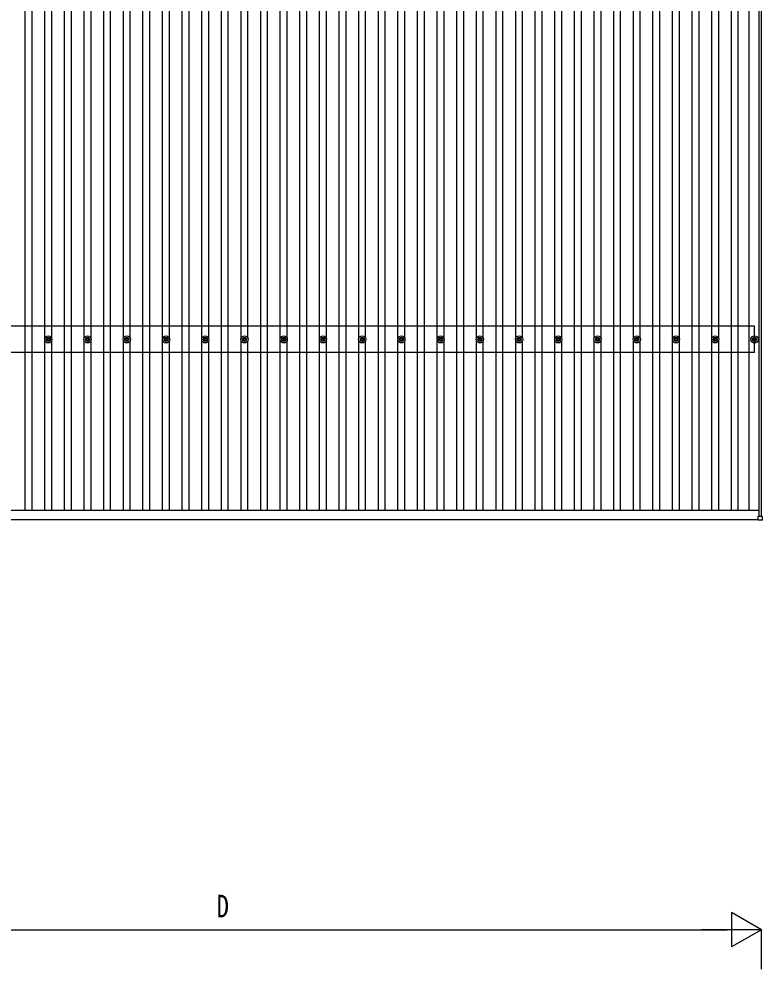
# Model space of a CAD drawing. Units: millimetres, scale not verified. Extents: x -14718 to 14718, y -10395 to 10395.
# Drawn here: x -10329 to -6541, y 466 to 5308 of the extents above; entities that cross this region are included whole.
import ezdxf
from ezdxf.enums import TextEntityAlignment as Align

# ---------------------------------------------------------------- set-up
doc = ezdxf.new("R2010")
doc.units = ezdxf.units.MM
doc.header["$LTSCALE"] = 40
for name, color, linetype in [('0-5_YKK_13', 4, 'Continuous'), ('0-6_YKK_A1', 4, 'Continuous'), ('0-7_YKK_D', 6, 'Continuous')]:
    doc.layers.add(name, color=color, linetype=linetype)
doc.styles.add('ＭＳ ゴシック', font='')
doc.styles.get('ＭＳ ゴシック').set_extended_font_data('MS Gothic')

msp = doc.modelspace()

# ---------------------------------------------------------------- linework, layer by layer
at = {"layer": '0-5_YKK_13'}
for p, q in [((-10180.68, 3685.32), (-10180.68, 3680.9)), ((-10177.18, 3685.32), (-10177.18, 3680.9)), ((-9980.68, 3685.32), (-9980.68, 3680.9)), ((-9977.18, 3685.32), (-9977.18, 3680.9)), ((-9780.68, 3685.32), (-9780.68, 3680.9)), ((-9777.18, 3685.32), (-9777.18, 3680.9)), ((-9580.68, 3685.32), (-9580.68, 3680.9)), ((-9577.18, 3685.32), (-9577.18, 3680.9)), ((-9380.68, 3685.32), (-9380.68, 3680.9)), ((-9377.18, 3685.32), (-9377.18, 3680.9)), ((-9180.68, 3685.32), (-9180.68, 3680.9)), ((-9177.18, 3685.32), (-9177.18, 3680.9)), ((-8980.68, 3685.32), (-8980.68, 3680.9)), ((-8977.18, 3685.32), (-8977.18, 3680.9)), ((-8780.68, 3685.32), (-8780.68, 3680.9)), ((-8777.18, 3685.32), (-8777.18, 3680.9)), ((-8580.68, 3685.32), (-8580.68, 3680.9)), ((-8577.18, 3685.32), (-8577.18, 3680.9)), ((-8380.68, 3685.32), (-8380.68, 3680.9)), ((-8377.18, 3685.32), (-8377.18, 3680.9)), ((-8180.68, 3685.32), (-8180.68, 3680.9)), ((-8177.18, 3685.32), (-8177.18, 3680.9)), ((-7980.68, 3685.32), (-7980.68, 3680.9)), ((-7977.18, 3685.32), (-7977.18, 3680.9)), ((-7780.68, 3685.32), (-7780.68, 3680.9)), ((-7777.18, 3685.32), (-7777.18, 3680.9)), ((-7580.68, 3685.32), (-7580.68, 3680.9)), ((-7577.18, 3685.32), (-7577.18, 3680.9)), ((-7380.68, 3685.32), (-7380.68, 3680.9)), ((-7377.18, 3685.32), (-7377.18, 3680.9)), ((-7180.68, 3685.32), (-7180.68, 3680.9)), ((-7177.18, 3685.32), (-7177.18, 3680.9)), ((-6980.68, 3685.32), (-6980.68, 3680.9)), ((-6977.18, 3685.32), (-6977.18, 3680.9)), ((-6780.68, 3685.32), (-6780.68, 3680.9)), ((-6777.18, 3685.32), (-6777.18, 3680.9)), ((-6580.68, 3685.32), (-6580.68, 3680.9)), ((-6577.18, 3685.32), (-6577.18, 3680.9)), ((-10188.93, 3677.07), (-10184.51, 3677.07)), ((-10188.93, 3673.57), (-10184.51, 3673.57)), ((-10180.68, 3669.74), (-10180.68, 3665.32)), ((-10177.18, 3669.74), (-10177.18, 3665.32)), ((-10173.35, 3677.07), (-10168.93, 3677.07)), ((-10173.35, 3673.57), (-10168.93, 3673.57)), ((-9988.93, 3677.07), (-9984.51, 3677.07)), ((-9988.93, 3673.57), (-9984.51, 3673.57)), ((-9980.68, 3669.74), (-9980.68, 3665.32)), ((-9977.18, 3669.74), (-9977.18, 3665.32)), ((-9973.35, 3677.07), (-9968.93, 3677.07)), ((-9973.35, 3673.57), (-9968.93, 3673.57)), ((-9788.93, 3677.07), (-9784.51, 3677.07)), ((-9788.93, 3673.57), (-9784.51, 3673.57)), ((-9780.68, 3669.74), (-9780.68, 3665.32)), ((-9777.18, 3669.74), (-9777.18, 3665.32)), ((-9773.35, 3677.07), (-9768.93, 3677.07)), ((-9773.35, 3673.57), (-9768.93, 3673.57)), ((-9588.93, 3677.07), (-9584.51, 3677.07)), ((-9588.93, 3673.57), (-9584.51, 3673.57)), ((-9580.68, 3669.74), (-9580.68, 3665.32)), ((-9577.18, 3669.74), (-9577.18, 3665.32)), ((-9573.35, 3677.07), (-9568.93, 3677.07)), ((-9573.35, 3673.57), (-9568.93, 3673.57)), ((-9388.93, 3677.07), (-9384.51, 3677.07)), ((-9388.93, 3673.57), (-9384.51, 3673.57)), ((-9380.68, 3669.74), (-9380.68, 3665.32)), ((-9377.18, 3669.74), (-9377.18, 3665.32)), ((-9373.35, 3677.07), (-9368.93, 3677.07)), ((-9373.35, 3673.57), (-9368.93, 3673.57)), ((-9188.93, 3677.07), (-9184.51, 3677.07)), ((-9188.93, 3673.57), (-9184.51, 3673.57)), ((-9180.68, 3669.74), (-9180.68, 3665.32)), ((-9177.18, 3669.74), (-9177.18, 3665.32)), ((-9173.35, 3677.07), (-9168.93, 3677.07)), ((-9173.35, 3673.57), (-9168.93, 3673.57)), ((-8988.93, 3677.07), (-8984.51, 3677.07)), ((-8988.93, 3673.57), (-8984.51, 3673.57)), ((-8980.68, 3669.74), (-8980.68, 3665.32)), ((-8977.18, 3669.74), (-8977.18, 3665.32)), ((-8973.35, 3677.07), (-8968.93, 3677.07)), ((-8973.35, 3673.57), (-8968.93, 3673.57)), ((-8788.93, 3677.07), (-8784.51, 3677.07)), ((-8788.93, 3673.57), (-8784.51, 3673.57)), ((-8780.68, 3669.74), (-8780.68, 3665.32)), ((-8777.18, 3669.74), (-8777.18, 3665.32)), ((-8773.35, 3677.07), (-8768.93, 3677.07)), ((-8773.35, 3673.57), (-8768.93, 3673.57)), ((-8588.93, 3677.07), (-8584.51, 3677.07)), ((-8588.93, 3673.57), (-8584.51, 3673.57)), ((-8580.68, 3669.74), (-8580.68, 3665.32)), ((-8577.18, 3669.74), (-8577.18, 3665.32)), ((-8573.35, 3677.07), (-8568.93, 3677.07)), ((-8573.35, 3673.57), (-8568.93, 3673.57)), ((-8388.93, 3677.07), (-8384.51, 3677.07)), ((-8388.93, 3673.57), (-8384.51, 3673.57)), ((-8380.68, 3669.74), (-8380.68, 3665.32)), ((-8377.18, 3669.74), (-8377.18, 3665.32)), ((-8373.35, 3677.07), (-8368.93, 3677.07)), ((-8373.35, 3673.57), (-8368.93, 3673.57)), ((-8188.93, 3677.07), (-8184.51, 3677.07)), ((-8188.93, 3673.57), (-8184.51, 3673.57)), ((-8180.68, 3669.74), (-8180.68, 3665.32)), ((-8177.18, 3669.74), (-8177.18, 3665.32)), ((-8173.35, 3677.07), (-8168.93, 3677.07)), ((-8173.35, 3673.57), (-8168.93, 3673.57)), ((-7988.93, 3677.07), (-7984.51, 3677.07)), ((-7988.93, 3673.57), (-7984.51, 3673.57)), ((-7980.68, 3669.74), (-7980.68, 3665.32)), ((-7977.18, 3669.74), (-7977.18, 3665.32)), ((-7973.35, 3677.07), (-7968.93, 3677.07)), ((-7973.35, 3673.57), (-7968.93, 3673.57)), ((-7788.93, 3677.07), (-7784.51, 3677.07)), ((-7788.93, 3673.57), (-7784.51, 3673.57)), ((-7780.68, 3669.74), (-7780.68, 3665.32)), ((-7777.18, 3669.74), (-7777.18, 3665.32)), ((-7773.35, 3677.07), (-7768.93, 3677.07)), ((-7773.35, 3673.57), (-7768.93, 3673.57)), ((-7588.93, 3677.07), (-7584.51, 3677.07)), ((-7588.93, 3673.57), (-7584.51, 3673.57)), ((-7580.68, 3669.74), (-7580.68, 3665.32)), ((-7577.18, 3669.74), (-7577.18, 3665.32)), ((-7573.35, 3677.07), (-7568.93, 3677.07)), ((-7573.35, 3673.57), (-7568.93, 3673.57)), ((-7388.93, 3677.07), (-7384.51, 3677.07)), ((-7388.93, 3673.57), (-7384.51, 3673.57)), ((-7380.68, 3669.74), (-7380.68, 3665.32)), ((-7377.18, 3669.74), (-7377.18, 3665.32)), ((-7373.35, 3677.07), (-7368.93, 3677.07)), ((-7373.35, 3673.57), (-7368.93, 3673.57)), ((-7188.93, 3677.07), (-7184.51, 3677.07)), ((-7188.93, 3673.57), (-7184.51, 3673.57)), ((-7180.68, 3669.74), (-7180.68, 3665.32)), ((-7177.18, 3669.74), (-7177.18, 3665.32)), ((-7173.35, 3677.07), (-7168.93, 3677.07)), ((-7173.35, 3673.57), (-7168.93, 3673.57)), ((-6988.93, 3677.07), (-6984.51, 3677.07)), ((-6988.93, 3673.57), (-6984.51, 3673.57)), ((-6980.68, 3669.74), (-6980.68, 3665.32)), ((-6977.18, 3669.74), (-6977.18, 3665.32)), ((-6973.35, 3677.07), (-6968.93, 3677.07)), ((-6973.35, 3673.57), (-6968.93, 3673.57)), ((-6788.93, 3677.07), (-6784.51, 3677.07)), ((-6788.93, 3673.57), (-6784.51, 3673.57)), ((-6780.68, 3669.74), (-6780.68, 3665.32)), ((-6777.18, 3669.74), (-6777.18, 3665.32)), ((-6773.35, 3677.07), (-6768.93, 3677.07)), ((-6773.35, 3673.57), (-6768.93, 3673.57)), ((-6588.93, 3677.07), (-6584.51, 3677.07)), ((-6588.93, 3673.57), (-6584.51, 3673.57)), ((-6580.68, 3669.74), (-6580.68, 3665.32)), ((-6577.18, 3669.74), (-6577.18, 3665.32)), ((-6573.35, 3677.07), (-6568.93, 3677.07)), ((-6573.35, 3673.57), (-6568.93, 3673.57)), ((-6560.63, 2754.42), (-6560.63, 2772.42)), ((-6559.63, 2773.42), (-6541.63, 2773.42)), ((-6540.63, 2772.42), (-6540.63, 2754.42)), ((-6541.63, 2753.42), (-6559.63, 2753.42))]:
    msp.add_line(p, q, dxfattribs=at)
for centre, radius in [((-10178.93, 3675.32), 18.25), ((-10178.93, 3675.32), 10.15), ((-10178.93, 3675.32), 5.85), ((-10178.93, 3675.32), 5.25), ((-9978.93, 3675.32), 18.25), ((-9978.93, 3675.32), 10.15), ((-9978.93, 3675.32), 5.85), ((-9978.93, 3675.32), 5.25), ((-9778.93, 3675.32), 18.25), ((-9778.93, 3675.32), 10.15), ((-9778.93, 3675.32), 5.85), ((-9778.93, 3675.32), 5.25), ((-9578.93, 3675.32), 18.25), ((-9578.93, 3675.32), 10.15), ((-9578.93, 3675.32), 5.85), ((-9578.93, 3675.32), 5.25), ((-9378.93, 3675.32), 18.25), ((-9378.93, 3675.32), 10.15), ((-9378.93, 3675.32), 5.85), ((-9378.93, 3675.32), 5.25), ((-9178.93, 3675.32), 18.25), ((-9178.93, 3675.32), 10.15), ((-9178.93, 3675.32), 5.85), ((-9178.93, 3675.32), 5.25), ((-8978.93, 3675.32), 18.25), ((-8978.93, 3675.32), 10.15), ((-8978.93, 3675.32), 5.85), ((-8978.93, 3675.32), 5.25), ((-8778.93, 3675.32), 18.25), ((-8778.93, 3675.32), 10.15), ((-8778.93, 3675.32), 5.85), ((-8778.93, 3675.32), 5.25), ((-8578.93, 3675.32), 18.25), ((-8578.93, 3675.32), 10.15), ((-8578.93, 3675.32), 5.85), ((-8578.93, 3675.32), 5.25), ((-8378.93, 3675.32), 18.25), ((-8378.93, 3675.32), 10.15), ((-8378.93, 3675.32), 5.85), ((-8378.93, 3675.32), 5.25), ((-8178.93, 3675.32), 18.25), ((-8178.93, 3675.32), 10.15), ((-8178.93, 3675.32), 5.85), ((-8178.93, 3675.32), 5.25), ((-7978.93, 3675.32), 18.25), ((-7978.93, 3675.32), 10.15), ((-7978.93, 3675.32), 5.85), ((-7978.93, 3675.32), 5.25), ((-7778.93, 3675.32), 18.25), ((-7778.93, 3675.32), 10.15), ((-7778.93, 3675.32), 5.85), ((-7778.93, 3675.32), 5.25), ((-7578.93, 3675.32), 18.25), ((-7578.93, 3675.32), 10.15), ((-7578.93, 3675.32), 5.85), ((-7578.93, 3675.32), 5.25), ((-7378.93, 3675.32), 18.25), ((-7378.93, 3675.32), 10.15), ((-7378.93, 3675.32), 5.85), ((-7378.93, 3675.32), 5.25), ((-7178.93, 3675.32), 18.25), ((-7178.93, 3675.32), 10.15), ((-7178.93, 3675.32), 5.85), ((-7178.93, 3675.32), 5.25), ((-6978.93, 3675.32), 18.25), ((-6978.93, 3675.32), 10.15), ((-6978.93, 3675.32), 5.85), ((-6978.93, 3675.32), 5.25), ((-6778.93, 3675.32), 18.25), ((-6778.93, 3675.32), 10.15), ((-6778.93, 3675.32), 5.85), ((-6778.93, 3675.32), 5.25), ((-6578.93, 3675.32), 18.25), ((-6578.93, 3675.32), 10.15), ((-6578.93, 3675.32), 5.85), ((-6578.93, 3675.32), 5.25)]:
    msp.add_circle(centre, radius, dxfattribs=at)
for centre, start, end in [((-6559.63, 2772.42), 90, 180), ((-6541.63, 2772.42), 0, 90), ((-6559.63, 2754.42), 180, 270), ((-6541.63, 2754.42), 270, 0)]:
    msp.add_arc(centre, 1, start, end, dxfattribs=at)
at = {"layer": '0-6_YKK_A1'}
for p, q in [((-10296.43, 2804.7), (-10296.43, 8145.71)), ((-10261.43, 2804.7), (-10261.43, 8145.71)), ((-10096.43, 2804.7), (-10096.43, 8145.71)), ((-10061.43, 2804.7), (-10061.43, 8145.71)), ((-9896.43, 2804.7), (-9896.43, 8145.71)), ((-9861.43, 2804.7), (-9861.43, 8145.71)), ((-9696.43, 2804.7), (-9696.43, 8145.71)), ((-9661.43, 2804.7), (-9661.43, 8145.71)), ((-9496.43, 2804.7), (-9496.43, 8145.71)), ((-9461.43, 2804.7), (-9461.43, 8145.71)), ((-9296.43, 2804.7), (-9296.43, 8145.71)), ((-9261.43, 2804.7), (-9261.43, 8145.71)), ((-9096.43, 2804.7), (-9096.43, 8145.71)), ((-9061.43, 2804.7), (-9061.43, 8145.71)), ((-8896.43, 2804.7), (-8896.43, 8145.71)), ((-8861.43, 2804.7), (-8861.43, 8145.71)), ((-8696.43, 2804.7), (-8696.43, 8145.71)), ((-8661.43, 2804.7), (-8661.43, 8145.71)), ((-8496.43, 2804.7), (-8496.43, 8145.71)), ((-8461.43, 2804.7), (-8461.43, 8145.71)), ((-8296.43, 2804.7), (-8296.43, 8145.71)), ((-8261.43, 2804.7), (-8261.43, 8145.71)), ((-8096.43, 2804.7), (-8096.43, 8145.71)), ((-8061.43, 2804.7), (-8061.43, 8145.71)), ((-7896.43, 2804.7), (-7896.43, 8145.71)), ((-7861.43, 2804.7), (-7861.43, 8145.71)), ((-7696.43, 2804.7), (-7696.43, 8145.71)), ((-7661.43, 2804.7), (-7661.43, 8145.71)), ((-7496.43, 2804.7), (-7496.43, 8145.71)), ((-7461.43, 2804.7), (-7461.43, 8145.71)), ((-7296.43, 2804.7), (-7296.43, 8145.71)), ((-7261.43, 2804.7), (-7261.43, 8145.71)), ((-7096.43, 2804.7), (-7096.43, 8145.71)), ((-7061.43, 2804.7), (-7061.43, 8145.71)), ((-6896.43, 2804.7), (-6896.43, 8145.71)), ((-6861.43, 2804.7), (-6861.43, 8145.71)), ((-6696.43, 2804.7), (-6696.43, 8145.71)), ((-6661.43, 2804.7), (-6661.43, 8145.71)), ((-6605.43, 2804.7), (-6605.43, 8145.71)), ((-6555.93, 2773.38), (-6555.93, 8171.8)), ((-6543.93, 2773.38), (-6543.93, 8171.8)), ((-10196.43, 3680.5), (-10196.43, 5470.14)), ((-10161.43, 3680.5), (-10161.43, 5470.14)), ((-9996.43, 3680.5), (-9996.43, 5470.14)), ((-9961.43, 3680.5), (-9961.43, 5470.14)), ((-9796.43, 3680.5), (-9796.43, 5470.14)), ((-9761.43, 3680.5), (-9761.43, 5470.14)), ((-9596.43, 3680.5), (-9596.43, 5470.14)), ((-9561.43, 3680.5), (-9561.43, 5470.14)), ((-9396.43, 3680.5), (-9396.43, 5470.14)), ((-9361.43, 3680.5), (-9361.43, 5470.14)), ((-9196.43, 3680.5), (-9196.43, 5470.14)), ((-9161.43, 3680.5), (-9161.43, 5470.14)), ((-8996.43, 3680.5), (-8996.43, 5470.14)), ((-8961.43, 3680.5), (-8961.43, 5470.14)), ((-8796.43, 3680.5), (-8796.43, 5470.14)), ((-8761.43, 3680.5), (-8761.43, 5470.14)), ((-8596.43, 3680.5), (-8596.43, 5470.14)), ((-8561.43, 3680.5), (-8561.43, 5470.14)), ((-8396.43, 3680.5), (-8396.43, 5470.14)), ((-8361.43, 3680.5), (-8361.43, 5470.14)), ((-8196.43, 3680.5), (-8196.43, 5470.14)), ((-8161.43, 3680.5), (-8161.43, 5470.14)), ((-7996.43, 3680.5), (-7996.43, 5470.14)), ((-7961.43, 3680.5), (-7961.43, 5470.14)), ((-7796.43, 3680.5), (-7796.43, 5470.14)), ((-7761.43, 3680.5), (-7761.43, 5470.14)), ((-7596.43, 3680.5), (-7596.43, 5470.14)), ((-7561.43, 3680.5), (-7561.43, 5470.14)), ((-7396.43, 3680.5), (-7396.43, 5470.14)), ((-7361.43, 3680.5), (-7361.43, 5470.14)), ((-7196.43, 3680.5), (-7196.43, 5470.14)), ((-7161.43, 3680.5), (-7161.43, 5470.14)), ((-6996.43, 3680.5), (-6996.43, 5470.14)), ((-6961.43, 3680.5), (-6961.43, 5470.14)), ((-6796.43, 3680.5), (-6796.43, 5470.14)), ((-6761.43, 3680.5), (-6761.43, 5470.14)), ((-6578.93, 3742.32), (-11978.93, 3742.32)), ((-6578.93, 3608.32), (-6578.93, 3742.32)), ((-10196.43, 2804.7), (-10196.43, 3670.14)), ((-10161.43, 2804.7), (-10161.43, 3670.14)), ((-9996.43, 2804.7), (-9996.43, 3670.14)), ((-9961.43, 2804.7), (-9961.43, 3670.14)), ((-9796.43, 2804.7), (-9796.43, 3670.14)), ((-9761.43, 2804.7), (-9761.43, 3670.14)), ((-9596.43, 2804.7), (-9596.43, 3670.14)), ((-9561.43, 2804.7), (-9561.43, 3670.14)), ((-9396.43, 2804.7), (-9396.43, 3670.14)), ((-9361.43, 2804.7), (-9361.43, 3670.14)), ((-9196.43, 2804.7), (-9196.43, 3670.14)), ((-9161.43, 2804.7), (-9161.43, 3670.14)), ((-8996.43, 2804.7), (-8996.43, 3670.14)), ((-8961.43, 2804.7), (-8961.43, 3670.14)), ((-8796.43, 2804.7), (-8796.43, 3670.14)), ((-8761.43, 2804.7), (-8761.43, 3670.14)), ((-8596.43, 2804.7), (-8596.43, 3670.14)), ((-8561.43, 2804.7), (-8561.43, 3670.14)), ((-8396.43, 2804.7), (-8396.43, 3670.14)), ((-8361.43, 2804.7), (-8361.43, 3670.14)), ((-8196.43, 2804.7), (-8196.43, 3670.14)), ((-8161.43, 2804.7), (-8161.43, 3670.14)), ((-7996.43, 2804.7), (-7996.43, 3670.14)), ((-7961.43, 2804.7), (-7961.43, 3670.14)), ((-7796.43, 2804.7), (-7796.43, 3670.14)), ((-7761.43, 2804.7), (-7761.43, 3670.14)), ((-7596.43, 2804.7), (-7596.43, 3670.14)), ((-7561.43, 2804.7), (-7561.43, 3670.14)), ((-7396.43, 2804.7), (-7396.43, 3670.14)), ((-7361.43, 2804.7), (-7361.43, 3670.14)), ((-7196.43, 2804.7), (-7196.43, 3670.14)), ((-7161.43, 2804.7), (-7161.43, 3670.14)), ((-6996.43, 2804.7), (-6996.43, 3670.14)), ((-6961.43, 2804.7), (-6961.43, 3670.14)), ((-6796.43, 2804.7), (-6796.43, 3670.14)), ((-6761.43, 2804.7), (-6761.43, 3670.14)), ((-6578.93, 3608.32), (-11978.93, 3608.32)), ((-12001.93, 2804.7), (-6555.93, 2804.7)), ((-11997.23, 2756.72), (-6560.63, 2756.72))]:
    msp.add_line(p, q, dxfattribs=at)
at = {"layer": '0-7_YKK_D'}
for p, q in [((-6543.93, 665.95), (-6695.49, 753.45)), ((-6695.49, 753.45), (-6695.49, 578.45)), ((-11838.93, 665.95), (-6718.93, 665.95)), ((-6543.93, 665.95), (-6847.04, 665.95)), ((-6543.93, 665.95), (-6695.49, 578.45)), ((-6543.93, 465.95), (-6543.93, 666.95))]:
    msp.add_line(p, q, dxfattribs=at)

# ---------------------------------------------------------------- texts
at = {"layer": '0-7_YKK_D', "style": 'ＭＳ ゴシック', "width": 0.8}
msp.add_text('D', height=115.5, dxfattribs=at).set_placement((-9320.93, 693.95), align=Align.BOTTOM_LEFT)

doc.saveas('drawing.dxf')
